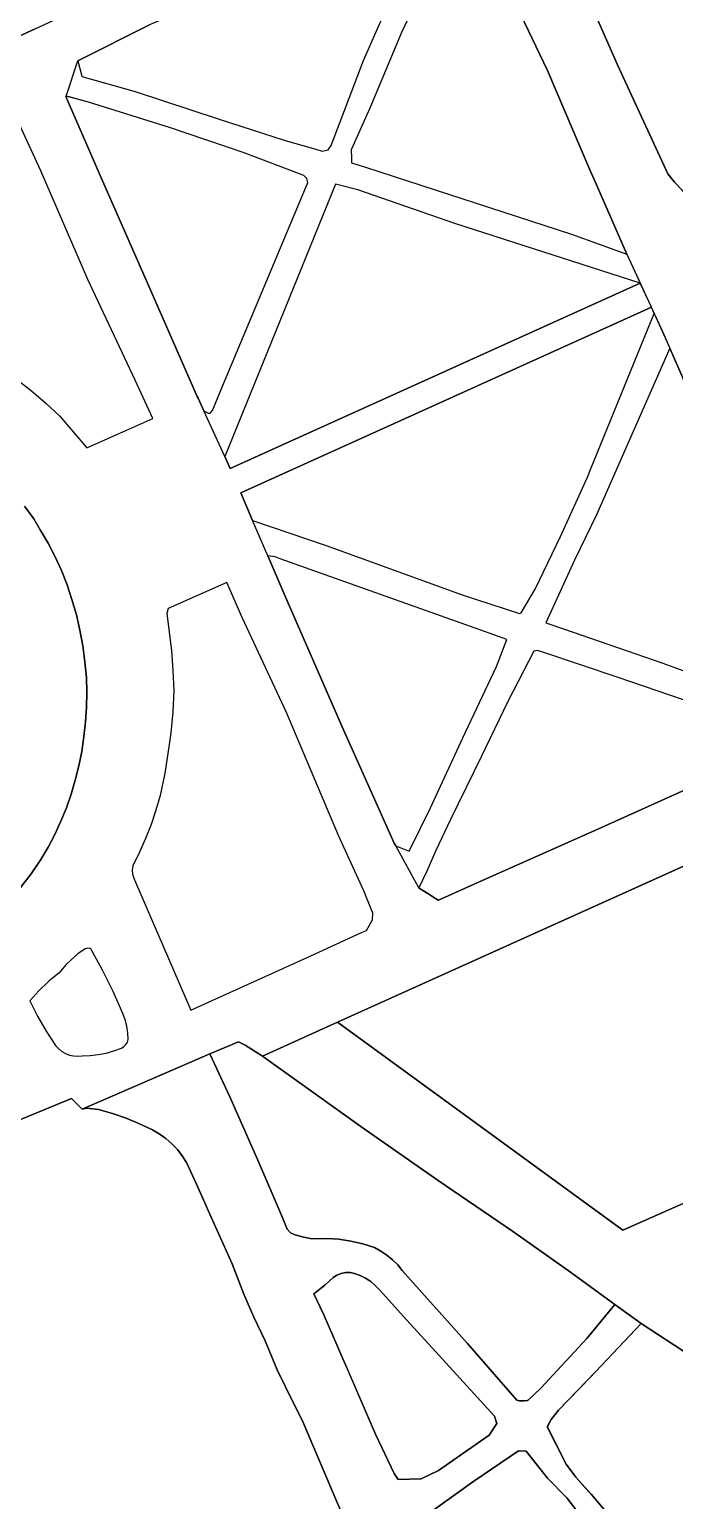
# Model space of a CAD drawing. Header units: inches. Extents: x 1273557 to 1282364, y 239587 to 246310.
# Drawn here: x 1277121.4 to 1277316.2, y 241726.2 to 242170.7 of the extents above; entities that cross this region are included whole.
import ezdxf

# ---------------------------------------------------------------- set-up
doc = ezdxf.new("R2010")
doc.units = ezdxf.units.IN
doc.header["$MEASUREMENT"] = 0
for name, color, linetype in [('BLDG-UW', 231, 'Continuous'), ('GRASS', 3, 'Continuous'), ('PATH', 253, 'Continuous'), ('PATH-ISLAND', 252, 'Continuous'), ('STREET-UW', 50, 'Continuous'), ('Water_Source', 133, 'Continuous')]:
    doc.layers.add(name, color=color, linetype=linetype)

msp = doc.modelspace()

# ---------------------------------------------------------------- linework, layer by layer
msp.add_line((1277214.38, 241870.72), (1277191.7, 241860.49))
at = {"layer": 'BLDG-UW'}
msp.add_lwpolyline([(1277398.66, 241846.98), (1277444.55, 241827.37), (1277446.47, 241826.55), (1277446.47, 241826.55), (1277455.5, 241841.38), (1277562.21, 241802.77), (1277592.3, 241876.04), (1277545.59, 241886.84), (1277411.48, 241942.99), (1277374.07, 241942.7), (1277214.38, 241870.72), (1277214.38, 241870.72), (1277300.58, 241807.88), (1277387.74, 241846.5)], close=True, dxfattribs=at)
at = {"layer": 'GRASS'}
for points in [[(1277111.83, 242165.69), (1277123.07, 242170.88), (1277134.32, 242176.07), (1277138.21, 242177.8), (1277169.09, 242191.53), (1277170.42, 242192.61), (1277171.06, 242194.01), (1277170.12, 242197.15), (1277165.22, 242207.02), (1277158.73, 242204.13), (1277149.15, 242199.86), (1277134.9, 242232.37), (1277039.13, 242190.41)], [(1277288.94, 242182.68), (1277298.95, 242159.97), (1277314.16, 242127.02), (1277316.16, 242124.54), (1277318.36, 242122.22), (1277320.75, 242120.1), (1277323.3, 242118.18), (1277326, 242116.48), (1277326.47, 242114.97), (1277328.18, 242113.04), (1277340.73, 242118.1), (1277342.88, 242113.13), (1277359, 242119.42), (1277346.47, 242148.7), (1277339.1, 242145.54), (1277323.92, 242181.02)], [(1277117.49, 242064.98), (1277121.94, 242061.46), (1277126.27, 242057.79), (1277130.46, 242053.96), (1277138.72, 242044.27), (1277158.65, 242053.13), (1277153.31, 242064.69), (1277139.03, 242095.06), (1277124.79, 242127.92), (1277118.4, 242141.9)], [(1277224.72, 241701.66), (1277213.95, 241726.35), (1277204.05, 241749.82), (1277198.71, 241760.57), (1277196.16, 241765.71), (1277192.53, 241774.51), (1277189.17, 241781.59), (1277186.1, 241788.59), (1277182.55, 241797.69), (1277175.33, 241813.89), (1277174.7, 241815.3), (1277171.77, 241821.81), (1277168.84, 241828.32), (1277167.53, 241830.35), (1277166.03, 241832.24), (1277164.36, 241833.98), (1277162.54, 241835.56), (1277160.58, 241836.96), (1277158.49, 241838.16), (1277154.56, 241840.04), (1277150.54, 241841.7), (1277146.44, 241843.13), (1277142.26, 241844.33), (1277138.59, 241844.71), (1277137.26, 241844.48), (1277134.08, 241847.7), (1277104.18, 241835.42)], [(1277414.14, 241702.69), (1277378.55, 241729), (1277348.64, 241749.34), (1277348.24, 241749.66), (1277339.51, 241756.7), (1277321.49, 241769.66), (1277306.1, 241779.71), (1277292.35, 241765.09), (1277281.17, 241753.54), (1277278.94, 241750.72), (1277278.03, 241749.01), (1277277.76, 241748.5), (1277278.01, 241748), (1277283.4, 241737.19), (1277286.4, 241733.25), (1277290.97, 241728.16), (1277295.39, 241722.93)], [(1277286.63, 241723.11), (1277283.62, 241727.04), (1277277.8, 241732.96), (1277271.35, 241741.18), (1277269.01, 241741.25), (1277255.55, 241732.09), (1277242.78, 241722.92)]]:
    msp.add_lwpolyline(points, dxfattribs=at)
for points in [[(1277231.47, 242182.43), (1277237.93, 242197.42), (1277239.55, 242201.45), (1277239.45, 242201.48), (1277238.29, 242201.86), (1277230.61, 242204.4), (1277194.46, 242187.91), (1277157.66, 242172.02), (1277136, 242161.15), (1277137.19, 242156.47), (1277153.3, 242151.88), (1277178.67, 242143.55), (1277198.6, 242137.14), (1277207.83, 242134.47), (1277209.77, 242133.9), (1277211.56, 242134.25), (1277212.48, 242135.58), (1277222.24, 242161.29)], [(1277277.81, 242158.24), (1277266.25, 242182.49), (1277261.26, 242193.14), (1277260.35, 242195.9), (1277256.3, 242196.76), (1277247.87, 242199.12), (1277244.75, 242193.19), (1277233.77, 242169.69), (1277224.14, 242146.82), (1277219.43, 242136.29), (1277218.54, 242134.3), (1277218.58, 242131.81), (1277218.6, 242130.36), (1277222.87, 242129.02), (1277285.07, 242108.78), (1277301.81, 242102.76), (1277292.29, 242124.38), (1277290.6, 242128.24)], [(1277204.7, 242122.67), (1277205.42, 242124.45), (1277205.14, 242125.66), (1277204.26, 242126.57), (1277186.21, 242133.32), (1277163.68, 242140.99), (1277139.2, 242148.7), (1277133.31, 242150.25), (1277132.43, 242150.48), (1277132.38, 242150.42), (1277143.43, 242124.93), (1277157.42, 242093.07), (1277172.05, 242059.79), (1277172.32, 242059.21), (1277174.07, 242055.39), (1277175.33, 242054.69), (1277175.93, 242054.68), (1277176.69, 242055.48), (1277179.49, 242062.4)], [(1277305.84, 242093.99), (1277249.87, 242112), (1277220.58, 242122.21), (1277213.8, 242123.9), (1277180.41, 242041.61), (1277182.02, 242038.04)], [(1277289.89, 242035.36), (1277290.84, 242037.66), (1277310.05, 242084.81), (1277309.18, 242086.72), (1277185.16, 242030.68), (1277188.73, 242022.3), (1277210.96, 242014.71), (1277252.06, 241999.84), (1277269.32, 241994.15), (1277269.85, 241994.37), (1277274.12, 242001.54), (1277281.72, 242017.48)], [(1277345.37, 242005.5), (1277336.45, 242024.87), (1277326.84, 242046.81), (1277326.45, 242047.69), (1277318.9, 242064.9), (1277314.76, 242074.33), (1277292.63, 242023.99), (1277285.95, 242010.27), (1277277.3, 241991.34), (1277282.67, 241989.52), (1277312.63, 241979.16), (1277329.13, 241973.12), (1277350.03, 241965.71), (1277356.61, 241963.62), (1277356.72, 241963.94), (1277359.71, 241972.62), (1277352.63, 241989.56)], [(1277265.49, 241986.36), (1277257.68, 241989.15), (1277197.07, 242010.73), (1277195.61, 242011.28), (1277193.31, 242011.64), (1277194.25, 242009.48), (1277198.53, 241999.67), (1277215.77, 241959.93), (1277231.52, 241924.8), (1277231.96, 241924.01), (1277236.05, 241922.43), (1277242.46, 241935.47), (1277252.2, 241956.68), (1277262.39, 241978.19)], [(1277199, 241964.32), (1277185.59, 241992.94), (1277180.94, 242003.56), (1277163.24, 241995.69), (1277162.9, 241994.24), (1277164.23, 241983.01), (1277164.71, 241976.97), (1277164.97, 241970.92), (1277164.63, 241964.52), (1277164.04, 241958.14), (1277163.48, 241953.91), (1277162.3, 241946.52), (1277162.12, 241945.46), (1277160.8, 241939.19), (1277159.56, 241934.8), (1277158.11, 241930.48), (1277156.46, 241926.23), (1277154.6, 241922.07), (1277152.54, 241918), (1277152.43, 241916.73), (1277152.53, 241915.45), (1277152.84, 241914.21), (1277153.35, 241913.04), (1277170.1, 241874.37), (1277206.3, 241890.73), (1277221.65, 241897.83), (1277223.14, 241898.46), (1277224.93, 241901.69), (1277225.04, 241903.63), (1277222.34, 241910.43), (1277214.7, 241927.13)], [(1277257.89, 241951.05), (1277248.55, 241931.95), (1277244.12, 241922.55), (1277241.41, 241916.39), (1277238.92, 241911.31), (1277238.98, 241911.27), (1277239.33, 241911.05), (1277242.17, 241909.28), (1277243.22, 241908.63), (1277244.84, 241907.61), (1277244.89, 241907.58), (1277259.74, 241914.26), (1277292.11, 241928.66), (1277333.45, 241947.28), (1277351.15, 241955.41), (1277352.11, 241956.87), (1277337.13, 241961.89), (1277322.7, 241966.84), (1277299.13, 241974.83), (1277276.37, 241982.5), (1277274.81, 241982.99), (1277273.68, 241982.79), (1277265.85, 241967.61)], [(1277129.24, 241863.7), (1277130.1, 241862.74), (1277131.1, 241861.92), (1277132.22, 241861.28), (1277133.42, 241860.81), (1277134.68, 241860.54), (1277135.97, 241860.46), (1277137.25, 241860.59), (1277139.69, 241860.65), (1277142.11, 241860.92), (1277144.5, 241861.38), (1277146.85, 241862.04), (1277149.13, 241862.9), (1277149.88, 241863.34), (1277150.49, 241863.95), (1277150.94, 241864.69), (1277151.2, 241865.52), (1277151.12, 241867.53), (1277150.81, 241869.53), (1277150.28, 241871.47), (1277149.54, 241873.35), (1277146.62, 241879.97), (1277143.42, 241886.46), (1277139.94, 241892.85), (1277139.68, 241893), (1277138.94, 241893.11), (1277138.22, 241892.94), (1277136.01, 241891.36), (1277133.94, 241889.6), (1277132.5, 241888.15), (1277132.5, 241888.15), (1277130.27, 241885.59), (1277127.36, 241883.19), (1277127.14, 241883), (1277124.2, 241880.18), (1277121.47, 241877.16), (1277123.83, 241872.54), (1277126.42, 241868.05)], [(1277284.71, 241795.24), (1277267.26, 241807.55), (1277244.8, 241822.95), (1277222.19, 241838.69), (1277191.48, 241860.65), (1277186.5, 241863.8), (1277184.52, 241864.82), (1277175.87, 241861.21), (1277181.92, 241848.13), (1277190.35, 241829.02), (1277197.73, 241811.93), (1277199.24, 241808.24), (1277200.21, 241807.06), (1277201.28, 241806.54), (1277203.68, 241805.84), (1277206.14, 241805.41), (1277208.64, 241805.24), (1277211.14, 241805.35), (1277214.81, 241805.13), (1277218.46, 241804.6), (1277222.04, 241803.78), (1277225.54, 241802.65), (1277227.48, 241801.6), (1277229.31, 241800.36), (1277231.01, 241798.96), (1277232.57, 241797.39), (1277233.96, 241795.67), (1277253.62, 241773.68), (1277268.57, 241756.52), (1277269.34, 241756.37), (1277270.12, 241756.31), (1277270.91, 241756.32), (1277271.69, 241756.42), (1277271.89, 241756.46), (1277275.81, 241760.16), (1277289.71, 241775.12), (1277298.13, 241785.42)], [(1277245.1, 241770), (1277235.34, 241780.75), (1277227.05, 241789.88), (1277225.81, 241791.22), (1277224.41, 241792.39), (1277222.88, 241793.38), (1277221.24, 241794.18), (1277219.51, 241794.77), (1277218.18, 241795.07), (1277216.82, 241795.1), (1277215.48, 241794.85), (1277214.22, 241794.33), (1277213.09, 241793.57), (1277210.52, 241791.26), (1277207.27, 241788.62), (1277210.26, 241782.36), (1277217.16, 241766.54), (1277225.83, 241746.31), (1277231.53, 241734.35), (1277232.71, 241732.56), (1277239.62, 241732.78), (1277244.88, 241735.26), (1277260.19, 241746), (1277262.49, 241749.45), (1277261.8, 241751.69)]]:
    msp.add_lwpolyline(points, close=True, dxfattribs=at)
at = {"layer": 'PATH'}
for points in [[(1277244.75, 242193.19), (1277233.77, 242169.69), (1277224.14, 242146.82), (1277219.43, 242136.29), (1277218.54, 242134.3), (1277218.58, 242131.81), (1277218.6, 242130.36), (1277222.87, 242129.02), (1277285.07, 242108.78), (1277301.81, 242102.76), (1277305.84, 242093.99), (1277305.84, 242093.99), (1277249.87, 242112), (1277220.58, 242122.21), (1277213.8, 242123.9), (1277180.41, 242041.61), (1277174.07, 242055.39), (1277175.33, 242054.69), (1277175.93, 242054.68), (1277176.69, 242055.48), (1277179.49, 242062.4), (1277204.7, 242122.67), (1277205.42, 242124.45), (1277205.14, 242125.66), (1277204.26, 242126.57), (1277186.21, 242133.32), (1277163.68, 242140.99), (1277139.2, 242148.7), (1277132.43, 242150.48), (1277136, 242161.15), (1277137.08, 242156.89), (1277137.19, 242156.47), (1277153.3, 242151.88), (1277178.67, 242143.55), (1277198.6, 242137.14), (1277207.83, 242134.47), (1277209.77, 242133.9), (1277211.56, 242134.25), (1277212.48, 242135.58), (1277222.24, 242161.29), (1277231.47, 242182.43)], [(1277123.07, 242170.88), (1277111.83, 242165.69)], [(1277333.45, 241947.28), (1277292.11, 241928.66), (1277259.74, 241914.26), (1277244.89, 241907.58), (1277244.84, 241907.61), (1277243.22, 241908.63), (1277242.17, 241909.28), (1277239.33, 241911.05), (1277238.98, 241911.27), (1277238.92, 241911.31), (1277231.96, 241924.01), (1277231.52, 241924.8), (1277215.77, 241959.93), (1277198.53, 241999.67), (1277194.25, 242009.48), (1277193.31, 242011.64), (1277193.31, 242011.64), (1277188.73, 242022.3), (1277185.16, 242030.68), (1277309.18, 242086.72), (1277305.84, 242093.99), (1277182.02, 242038.04), (1277180.41, 242041.61), (1277174.07, 242055.39), (1277172.32, 242059.21), (1277172.05, 242059.79), (1277157.42, 242093.07), (1277143.43, 242124.93), (1277132.38, 242150.42), (1277132.43, 242150.48), (1277136, 242161.15), (1277157.66, 242172.02)], [(1277322.7, 241966.84), (1277299.13, 241974.83), (1277276.37, 241982.5), (1277274.81, 241982.99), (1277273.68, 241982.79), (1277265.85, 241967.61), (1277257.89, 241951.05), (1277248.55, 241931.95), (1277244.12, 241922.55), (1277241.41, 241916.39), (1277238.92, 241911.31), (1277231.96, 241924.01), (1277236.05, 241922.43), (1277242.46, 241935.47), (1277252.2, 241956.68), (1277262.39, 241978.19), (1277265.49, 241986.36), (1277257.68, 241989.15), (1277197.07, 242010.73), (1277195.61, 242011.28), (1277193.31, 242011.64), (1277188.73, 242022.3), (1277210.96, 242014.71), (1277252.06, 241999.84), (1277269.32, 241994.15), (1277269.85, 241994.37), (1277274.12, 242001.54), (1277281.72, 242017.48), (1277289.89, 242035.36), (1277290.84, 242037.66), (1277310.05, 242084.81), (1277314.76, 242074.33), (1277292.63, 242023.99), (1277285.95, 242010.27), (1277277.3, 241991.34), (1277282.67, 241989.52), (1277312.63, 241979.16), (1277329.13, 241973.12)], [(1277104.18, 241835.42), (1277134.08, 241847.7), (1277137.26, 241844.48), (1277175.87, 241861.21), (1277184.52, 241864.82), (1277186.5, 241863.8), (1277191.48, 241860.65), (1277191.7, 241860.49), (1277214.38, 241870.72), (1277372.51, 241942)], [(1277387.74, 241846.5), (1277300.58, 241807.88), (1277214.38, 241870.72), (1277191.7, 241860.49), (1277222.19, 241838.69), (1277244.8, 241822.95), (1277267.26, 241807.55), (1277284.71, 241795.24), (1277298.13, 241785.42), (1277306.1, 241779.71), (1277321.49, 241769.66)], [(1277295.39, 241722.93), (1277290.97, 241728.16), (1277290.33, 241728.88), (1277286.4, 241733.25), (1277283.4, 241737.19), (1277277.76, 241748.5), (1277278.94, 241750.72), (1277281.17, 241753.54), (1277290.83, 241763.52), (1277292.35, 241765.09), (1277306.1, 241779.71), (1277298.13, 241785.42), (1277289.71, 241775.12), (1277275.81, 241760.16), (1277271.89, 241756.46), (1277271.69, 241756.42), (1277270.91, 241756.32), (1277270.12, 241756.31), (1277269.34, 241756.37), (1277268.57, 241756.52), (1277253.62, 241773.68), (1277233.96, 241795.67), (1277232.57, 241797.39), (1277231.01, 241798.96), (1277229.31, 241800.36), (1277227.48, 241801.6), (1277225.54, 241802.65), (1277222.04, 241803.78), (1277218.46, 241804.6), (1277214.81, 241805.13), (1277211.14, 241805.35), (1277208.64, 241805.24), (1277206.14, 241805.41), (1277203.68, 241805.84), (1277201.28, 241806.54), (1277200.21, 241807.06), (1277199.24, 241808.24), (1277197.73, 241811.93), (1277190.35, 241829.02), (1277181.92, 241848.13), (1277175.87, 241861.21), (1277137.26, 241844.48), (1277138.59, 241844.71), (1277142.26, 241844.33), (1277146.44, 241843.13), (1277150.54, 241841.7), (1277154.56, 241840.04), (1277158.49, 241838.16), (1277160.58, 241836.96), (1277162.54, 241835.56), (1277164.36, 241833.98), (1277166.03, 241832.24), (1277167.53, 241830.35), (1277168.84, 241828.32), (1277171.77, 241821.81), (1277174.7, 241815.3), (1277175.33, 241813.89), (1277182.55, 241797.69), (1277186.1, 241788.59), (1277189.17, 241781.59), (1277192.53, 241774.51), (1277196.16, 241765.71), (1277198.71, 241760.57), (1277204.05, 241749.82), (1277213.95, 241726.35), (1277224.72, 241701.66)], [(1277242.78, 241722.92), (1277255.55, 241732.09), (1277269.01, 241741.25), (1277271.35, 241741.18), (1277277.8, 241732.96), (1277283.62, 241727.04), (1277286.63, 241723.11)]]:
    msp.add_lwpolyline(points, dxfattribs=at)
at = {"layer": 'PATH-ISLAND'}
for points in [[(1277117.49, 242064.98), (1277121.94, 242061.46), (1277126.27, 242057.79), (1277130.46, 242053.96), (1277138.72, 242044.27), (1277158.65, 242053.13), (1277153.31, 242064.69), (1277139.03, 242095.06), (1277124.79, 242127.92), (1277118.4, 242141.9)], [(1277119.89, 242026.64), (1277122.65, 242022.8), (1277124.65, 242019.5), (1277127.06, 242015.45), (1277129.18, 242011.36), (1277131.08, 242007.17), (1277132.75, 242002.87), (1277134.19, 241998.46), (1277135.53, 241993.81), (1277136.63, 241989.13), (1277137.5, 241984.39), (1277138.14, 241979.63), (1277138.55, 241974.85), (1277138.65, 241970.4), (1277138.57, 241965.92), (1277138.29, 241961.45), (1277137.8, 241956.99), (1277137.14, 241952.55), (1277136.27, 241948.16), (1277135.21, 241943.83), (1277133.97, 241939.63), (1277132.51, 241935.5), (1277130.86, 241931.44), (1277129.01, 241927.47), (1277126.97, 241923.6), (1277124.76, 241919.85), (1277121.85, 241915.54), (1277118.69, 241911.38)]]:
    msp.add_lwpolyline(points, dxfattribs=at)
for points in [[(1277199, 241964.32), (1277185.59, 241992.94), (1277180.94, 242003.56), (1277163.24, 241995.69), (1277162.9, 241994.24), (1277164.23, 241983.01), (1277164.71, 241976.97), (1277164.97, 241970.92), (1277164.63, 241964.52), (1277164.04, 241958.14), (1277163.48, 241953.91), (1277162.3, 241946.52), (1277162.12, 241945.46), (1277160.8, 241939.19), (1277159.56, 241934.8), (1277158.11, 241930.48), (1277156.46, 241926.23), (1277154.6, 241922.07), (1277152.54, 241918), (1277152.43, 241916.73), (1277152.53, 241915.45), (1277152.84, 241914.21), (1277153.35, 241913.04), (1277170.1, 241874.37), (1277206.3, 241890.73), (1277221.65, 241897.83), (1277223.14, 241898.46), (1277224.93, 241901.69), (1277225.04, 241903.63), (1277222.34, 241910.43), (1277214.7, 241927.13)], [(1277129.24, 241863.7), (1277130.1, 241862.74), (1277131.1, 241861.92), (1277132.22, 241861.28), (1277133.42, 241860.81), (1277134.68, 241860.54), (1277135.97, 241860.46), (1277137.25, 241860.59), (1277139.69, 241860.65), (1277142.11, 241860.92), (1277144.5, 241861.38), (1277146.85, 241862.04), (1277149.13, 241862.9), (1277149.88, 241863.34), (1277150.49, 241863.95), (1277150.94, 241864.69), (1277151.2, 241865.52), (1277151.12, 241867.53), (1277150.81, 241869.53), (1277150.28, 241871.47), (1277149.54, 241873.35), (1277146.62, 241879.97), (1277143.42, 241886.46), (1277139.94, 241892.85), (1277139.68, 241893), (1277138.94, 241893.11), (1277138.22, 241892.94), (1277136.01, 241891.36), (1277133.94, 241889.6), (1277132.5, 241888.15), (1277132.5, 241888.15), (1277130.27, 241885.59), (1277127.36, 241883.19), (1277127.14, 241883), (1277124.2, 241880.18), (1277121.47, 241877.16), (1277123.83, 241872.54), (1277126.42, 241868.05)], [(1277239.62, 241732.78), (1277232.71, 241732.56), (1277231.53, 241734.35), (1277225.83, 241746.31), (1277217.43, 241765.92), (1277217.16, 241766.54), (1277210.26, 241782.36), (1277207.27, 241788.62), (1277210.52, 241791.26), (1277213.09, 241793.57), (1277214.22, 241794.33), (1277215.48, 241794.85), (1277216.82, 241795.1), (1277218.18, 241795.07), (1277219.51, 241794.77), (1277221.24, 241794.18), (1277222.88, 241793.38), (1277224.41, 241792.39), (1277225.81, 241791.22), (1277227.05, 241789.88), (1277235.34, 241780.75), (1277245.1, 241770), (1277261.8, 241751.69), (1277262.49, 241749.45), (1277260.19, 241746), (1277252.57, 241740.66), (1277244.88, 241735.26)]]:
    msp.add_lwpolyline(points, close=True, dxfattribs=at)
at = {"layer": 'STREET-UW'}
for points in [[(1277266.25, 242182.49), (1277277.81, 242158.24), (1277290.6, 242128.24), (1277292.29, 242124.38), (1277301.81, 242102.76), (1277312.56, 242079.35), (1277326.45, 242047.69)], [(1277318.36, 242122.22), (1277316.16, 242124.54), (1277314.16, 242127.02), (1277298.95, 242159.97), (1277288.94, 242182.68)]]:
    msp.add_lwpolyline(points, dxfattribs=at)
at = {"layer": 'Water_Source'}
msp.add_lwpolyline([(1277118.69, 241911.38), (1277121.85, 241915.54), (1277124.76, 241919.85), (1277126.97, 241923.6), (1277129.01, 241927.47), (1277130.86, 241931.44), (1277132.51, 241935.5), (1277133.97, 241939.63), (1277135.21, 241943.83), (1277136.27, 241948.16), (1277137.14, 241952.55), (1277137.8, 241956.99), (1277138.29, 241961.45), (1277138.57, 241965.92), (1277138.65, 241970.4), (1277138.55, 241974.85), (1277138.14, 241979.63), (1277137.5, 241984.39), (1277136.63, 241989.13), (1277135.53, 241993.81), (1277134.19, 241998.46), (1277132.75, 242002.87), (1277131.08, 242007.17), (1277129.18, 242011.36), (1277127.06, 242015.45), (1277124.65, 242019.5), (1277122.65, 242022.8), (1277119.89, 242026.64)], dxfattribs=at)

doc.saveas('drawing.dxf')
